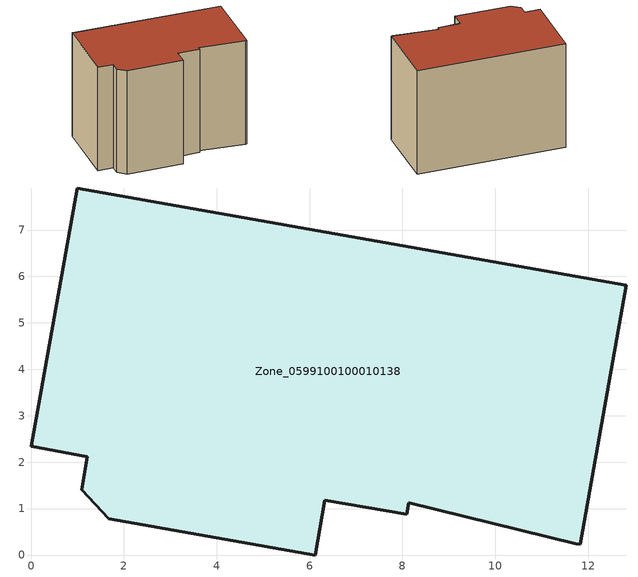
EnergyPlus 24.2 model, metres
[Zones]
Zone_0599100100010138
 floor ground (C_G): 1.67,0.78 1.09,1.4 1.21,2.12 0,2.34 0.99,7.91 12.82,5.81 11.83,0.23 11.73,0.25 8.13,1.13 8.09,0.88 6.33,1.18 6.12,0 z0
 wall outside (C_F): 1.09,1.4 1.67,0.78 6.12,0 6.33,1.18 8.09,0.88 8.13,1.13 11.73,0.25 11.83,0.23 12.82,5.81 0.99,7.91 0,2.34 1.21,2.12 1.09,1.4 z0:8.98
 roof outside (C_R): 1.67,0.78 6.12,0 6.33,1.18 8.09,0.88 8.13,1.13 11.73,0.25 11.83,0.23 12.82,5.81 0.99,7.91 0,2.34 1.21,2.12 1.09,1.4 z8.98
[BUILDING]
Pand.0599100100010138: North Axis=0; Terrain=City; Loads Convergence Tolerance Value=0.04; Temperature Convergence Tolerance Value=0.4; Solar Distribution=FullExterior; Maximum Number of Warmup Days=25; Minimum Number of Warmup Days=1
[Site:Location]
Rotterdam.The.Hague.AP_ZH_NLD Design_Conditions: Latitude=51.96; Longitude=4.45; Time Zone=1; Elevation=-4.5
[SITE:GROUNDTEMPERATURE:BUILDINGSURFACE]
18, 18, 18, 18, 18, 18, 18, 18, 18, 18, 18, 18
[MATERIAL] Thermal Absorptance=0.9; Solar Absorptance=0.7; Visible Absorptance=0.7
Name | Roughness | Thickness | Conductivity | Density | Specific Heat
G.TI.2015-2018 | MediumSmooth | 0.15 | 0.0428571 | 540 | 1210
F.TI.2015-2018 | Rough | 0.3 | 0.0666667 | 1920 | 840
R.TI.2015-2018 | MediumRough | 0.2 | 0.0333333 | 1500 | 1000
[CONSTRUCTION]
C_G: G.TI.2015-2018
C_F: F.TI.2015-2018
C_R: R.TI.2015-2018
[ZONE]
Zone_0599100100010138: Type=1; Multiplier=1; Ceiling Height=Autocalculate; Volume=Autocalculate; Floor Area=autocalculate; Part of Total Floor Area=Yes
[ZONEINFILTRATION:DESIGNFLOWRATE]
Infil_Zone_0599100100010138: Zone or ZoneList or Space or SpaceList=Zone_0599100100010138; Schedule=AlwaysOn; Design Flow Rate Calculation Method=Flow/Area; Flow Rate per Floor Area=0.0015; Constant Term Coefficient=1; Temperature Term Coefficient=0; Velocity Term Coefficient=0; Velocity Squared Term Coefficient=0
[HVACTEMPLATE:ZONE:IDEALLOADSAIRSYSTEM]
Zone_0599100100010138: Maximum Heating Supply Air Temperature=50; Minimum Cooling Supply Air Temperature=13; Maximum Heating Supply Air Humidity Ratio=0.0156; Minimum Cooling Supply Air Humidity Ratio=0.0077; Heating Limit=NoLimit; Cooling Limit=NoLimit; Dehumidification Control Type=ConstantSensibleHeatRatio; Cooling Sensible Heat Ratio=0.7; Dehumidification Setpoint=60; Humidification Control Type=None; Humidification Setpoint=30; Outdoor Air Method=None; Outdoor Air Flow Rate per Person=0.00944; Outdoor Air Flow Rate per Zone Floor Area=0; Outdoor Air Flow Rate per Zone=0; Demand Controlled Ventilation Type=None; Outdoor Air Economizer Type=NoEconomizer; Heat Recovery Type=None; Sensible Heat Recovery Effectiveness=0.7; Latent Heat Recovery Effectiveness=0.65
[ZONECONTROL:THERMOSTAT]
ThermostatControl_Zone_0599100100010138: Zone or ZoneList=Zone_0599100100010138; Control Type Schedule=DualSetpointControlType; Control 1=Thermostat_Zone_0599100100010138; Temperature Difference Between Cutout And Setpoint=0
[THERMOSTATSETPOINT:DUALSETPOINT]
Thermostat_Zone_0599100100010138: Heating Setpoint Temperature Schedule=HeatingSetpoint_Zone_0599100100010138; Cooling Setpoint Temperature Schedule=CoolingSetpoint_Zone_0599100100010138
[SCHEDULE:COMPACT]
HeatingSetpoint_Zone_0599100100010138: Through: 12/31, For: AllDays, Until: 24:00, 21
CoolingSetpoint_Zone_0599100100010138: Through: 12/31, For: AllDays, Until: 24:00, 24
DualSetpointControlType: Through: 12/31, For: AllDays, Until: 24:00, 4
AlwaysOn: Through: 12/31, For: AllDays, Until: 24:00, 1
